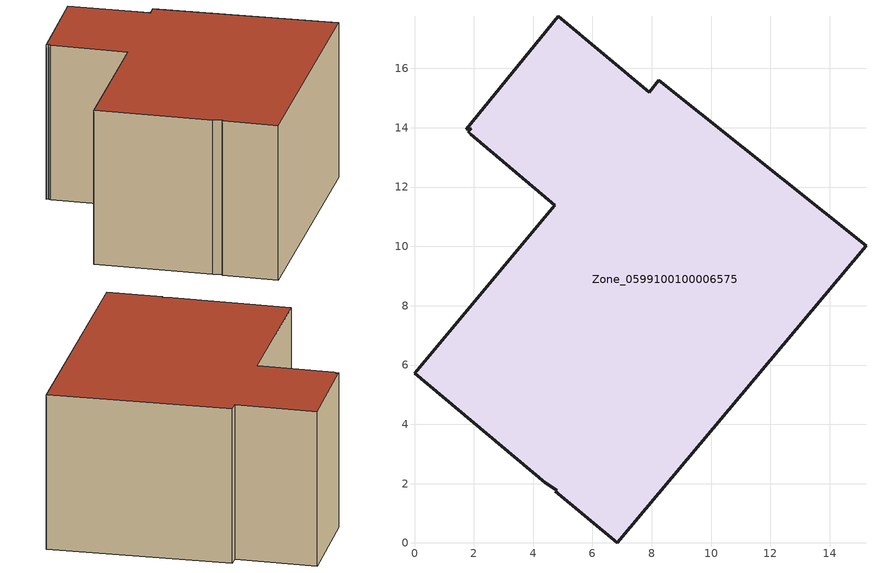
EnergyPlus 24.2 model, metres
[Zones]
Zone_0599100100006575
 floor ground (C_G): 4.73,11.38 1.9,13.78 1.82,13.87 1.91,13.97 1.74,13.96 4.85,17.77 7.92,15.2 8.23,15.6 15.22,10.03 6.83,0 4.75,1.74 4.79,1.78 4.4,2.03 0,5.72 z0
 wall outside (C_F): 8.23,15.6 7.92,15.2 4.85,17.77 1.74,13.96 1.91,13.97 1.82,13.87 1.9,13.78 4.73,11.38 0,5.72 4.4,2.03 4.79,1.78 4.75,1.74 6.83,0 15.22,10.03 8.23,15.6 z0:7.86
 roof outside (C_R): 1.9,13.78 4.73,11.38 0,5.72 4.4,2.03 4.79,1.78 4.75,1.74 6.83,0 15.22,10.03 8.23,15.6 7.92,15.2 4.85,17.77 1.74,13.96 1.91,13.97 1.82,13.87 z7.86
[BUILDING]
Pand.0599100100006575: North Axis=0; Terrain=City; Loads Convergence Tolerance Value=0.04; Temperature Convergence Tolerance Value=0.4; Solar Distribution=FullExterior; Maximum Number of Warmup Days=25; Minimum Number of Warmup Days=1
[Site:Location]
Rotterdam.The.Hague.AP_ZH_NLD Design_Conditions: Latitude=51.96; Longitude=4.45; Time Zone=1; Elevation=-4.5
[SITE:GROUNDTEMPERATURE:BUILDINGSURFACE]
18, 18, 18, 18, 18, 18, 18, 18, 18, 18, 18, 18
[MATERIAL] Thermal Absorptance=0.9; Solar Absorptance=0.7; Visible Absorptance=0.7
Name | Roughness | Thickness | Conductivity | Density | Specific Heat
G.D.2006-2014 | MediumSmooth | 0.15 | 0.06 | 540 | 1210
F.D.2006-2014 | Rough | 0.3 | 0.12 | 1920 | 840
R.D.2006-2014 | MediumRough | 0.2 | 0.08 | 1500 | 1000
[CONSTRUCTION]
C_G: G.D.2006-2014
C_F: F.D.2006-2014
C_R: R.D.2006-2014
[ZONE]
Zone_0599100100006575: Type=1; Multiplier=1; Ceiling Height=Autocalculate; Volume=Autocalculate; Floor Area=autocalculate; Part of Total Floor Area=Yes
[ZONEINFILTRATION:DESIGNFLOWRATE]
Infil_Zone_0599100100006575: Zone or ZoneList or Space or SpaceList=Zone_0599100100006575; Schedule=AlwaysOn; Design Flow Rate Calculation Method=Flow/Area; Flow Rate per Floor Area=0.0021; Constant Term Coefficient=1; Temperature Term Coefficient=0; Velocity Term Coefficient=0; Velocity Squared Term Coefficient=0
[HVACTEMPLATE:ZONE:IDEALLOADSAIRSYSTEM]
Zone_0599100100006575: Maximum Heating Supply Air Temperature=50; Minimum Cooling Supply Air Temperature=13; Maximum Heating Supply Air Humidity Ratio=0.0156; Minimum Cooling Supply Air Humidity Ratio=0.0077; Heating Limit=NoLimit; Cooling Limit=NoLimit; Dehumidification Control Type=ConstantSensibleHeatRatio; Cooling Sensible Heat Ratio=0.7; Dehumidification Setpoint=60; Humidification Control Type=None; Humidification Setpoint=30; Outdoor Air Method=None; Outdoor Air Flow Rate per Person=0.00944; Outdoor Air Flow Rate per Zone Floor Area=0; Outdoor Air Flow Rate per Zone=0; Demand Controlled Ventilation Type=None; Outdoor Air Economizer Type=NoEconomizer; Heat Recovery Type=None; Sensible Heat Recovery Effectiveness=0.7; Latent Heat Recovery Effectiveness=0.65
[ZONECONTROL:THERMOSTAT]
ThermostatControl_Zone_0599100100006575: Zone or ZoneList=Zone_0599100100006575; Control Type Schedule=DualSetpointControlType; Control 1=Thermostat_Zone_0599100100006575; Temperature Difference Between Cutout And Setpoint=0
[THERMOSTATSETPOINT:DUALSETPOINT]
Thermostat_Zone_0599100100006575: Heating Setpoint Temperature Schedule=HeatingSetpoint_Zone_0599100100006575; Cooling Setpoint Temperature Schedule=CoolingSetpoint_Zone_0599100100006575
[SCHEDULE:COMPACT]
HeatingSetpoint_Zone_0599100100006575: Through: 12/31, For: AllDays, Until: 24:00, 21
CoolingSetpoint_Zone_0599100100006575: Through: 12/31, For: AllDays, Until: 24:00, 24
DualSetpointControlType: Through: 12/31, For: AllDays, Until: 24:00, 4
AlwaysOn: Through: 12/31, For: AllDays, Until: 24:00, 1
